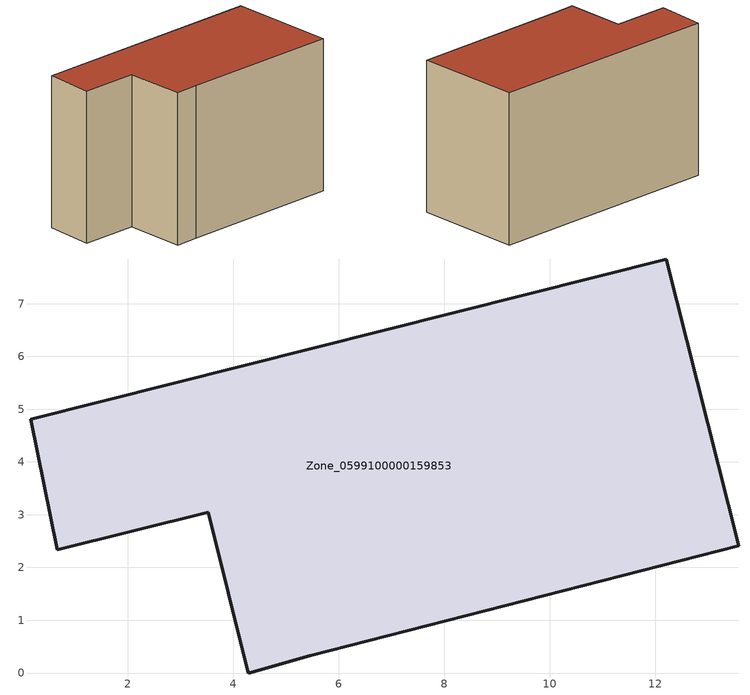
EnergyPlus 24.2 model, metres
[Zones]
Zone_0599100000159853
 floor ground (C_G): 5.45,0.33 4.29,0 3.52,3.04 0.67,2.33 0.16,4.81 12.21,7.85 13.58,2.41 z0
 wall outside (C_F): 4.29,0 5.45,0.33 13.58,2.41 12.21,7.85 0.16,4.81 0.67,2.33 3.52,3.04 4.29,0 z0:7.77
 roof outside (C_R): 12.21,7.85 0.16,4.81 0.67,2.33 3.52,3.04 4.29,0 5.45,0.33 13.58,2.41 z7.77
[BUILDING]
Pand.0599100000159853: North Axis=0; Terrain=City; Loads Convergence Tolerance Value=0.04; Temperature Convergence Tolerance Value=0.4; Solar Distribution=FullExterior; Maximum Number of Warmup Days=25; Minimum Number of Warmup Days=1
[Site:Location]
Rotterdam.The.Hague.AP_ZH_NLD Design_Conditions: Latitude=51.96; Longitude=4.45; Time Zone=1; Elevation=-4.5
[SITE:GROUNDTEMPERATURE:BUILDINGSURFACE]
18, 18, 18, 18, 18, 18, 18, 18, 18, 18, 18, 18
[MATERIAL] Thermal Absorptance=0.9; Solar Absorptance=0.7; Visible Absorptance=0.7
Name | Roughness | Thickness | Conductivity | Density | Specific Heat
G.TC.1975-1991 | MediumSmooth | 0.15 | 0.288461 | 540 | 1210
F.TC.1975-1991 | Rough | 0.3 | 0.230769 | 1920 | 840
R.TC.1975-1991 | MediumRough | 0.2 | 0.153846 | 1500 | 1000
[CONSTRUCTION]
C_G: G.TC.1975-1991
C_F: F.TC.1975-1991
C_R: R.TC.1975-1991
[ZONE]
Zone_0599100000159853: Type=1; Multiplier=1; Ceiling Height=Autocalculate; Volume=Autocalculate; Floor Area=autocalculate; Part of Total Floor Area=Yes
[ZONEINFILTRATION:DESIGNFLOWRATE]
Infil_Zone_0599100000159853: Zone or ZoneList or Space or SpaceList=Zone_0599100000159853; Schedule=AlwaysOn; Design Flow Rate Calculation Method=Flow/Area; Flow Rate per Floor Area=0.003; Constant Term Coefficient=1; Temperature Term Coefficient=0; Velocity Term Coefficient=0; Velocity Squared Term Coefficient=0
[HVACTEMPLATE:ZONE:IDEALLOADSAIRSYSTEM]
Zone_0599100000159853: Maximum Heating Supply Air Temperature=50; Minimum Cooling Supply Air Temperature=13; Maximum Heating Supply Air Humidity Ratio=0.0156; Minimum Cooling Supply Air Humidity Ratio=0.0077; Heating Limit=NoLimit; Cooling Limit=NoLimit; Dehumidification Control Type=ConstantSensibleHeatRatio; Cooling Sensible Heat Ratio=0.7; Dehumidification Setpoint=60; Humidification Control Type=None; Humidification Setpoint=30; Outdoor Air Method=None; Outdoor Air Flow Rate per Person=0.00944; Outdoor Air Flow Rate per Zone Floor Area=0; Outdoor Air Flow Rate per Zone=0; Demand Controlled Ventilation Type=None; Outdoor Air Economizer Type=NoEconomizer; Heat Recovery Type=None; Sensible Heat Recovery Effectiveness=0.7; Latent Heat Recovery Effectiveness=0.65
[ZONECONTROL:THERMOSTAT]
ThermostatControl_Zone_0599100000159853: Zone or ZoneList=Zone_0599100000159853; Control Type Schedule=DualSetpointControlType; Control 1=Thermostat_Zone_0599100000159853; Temperature Difference Between Cutout And Setpoint=0
[THERMOSTATSETPOINT:DUALSETPOINT]
Thermostat_Zone_0599100000159853: Heating Setpoint Temperature Schedule=HeatingSetpoint_Zone_0599100000159853; Cooling Setpoint Temperature Schedule=CoolingSetpoint_Zone_0599100000159853
[SCHEDULE:COMPACT]
HeatingSetpoint_Zone_0599100000159853: Through: 12/31, For: AllDays, Until: 24:00, 21
CoolingSetpoint_Zone_0599100000159853: Through: 12/31, For: AllDays, Until: 24:00, 24
DualSetpointControlType: Through: 12/31, For: AllDays, Until: 24:00, 4
AlwaysOn: Through: 12/31, For: AllDays, Until: 24:00, 1
